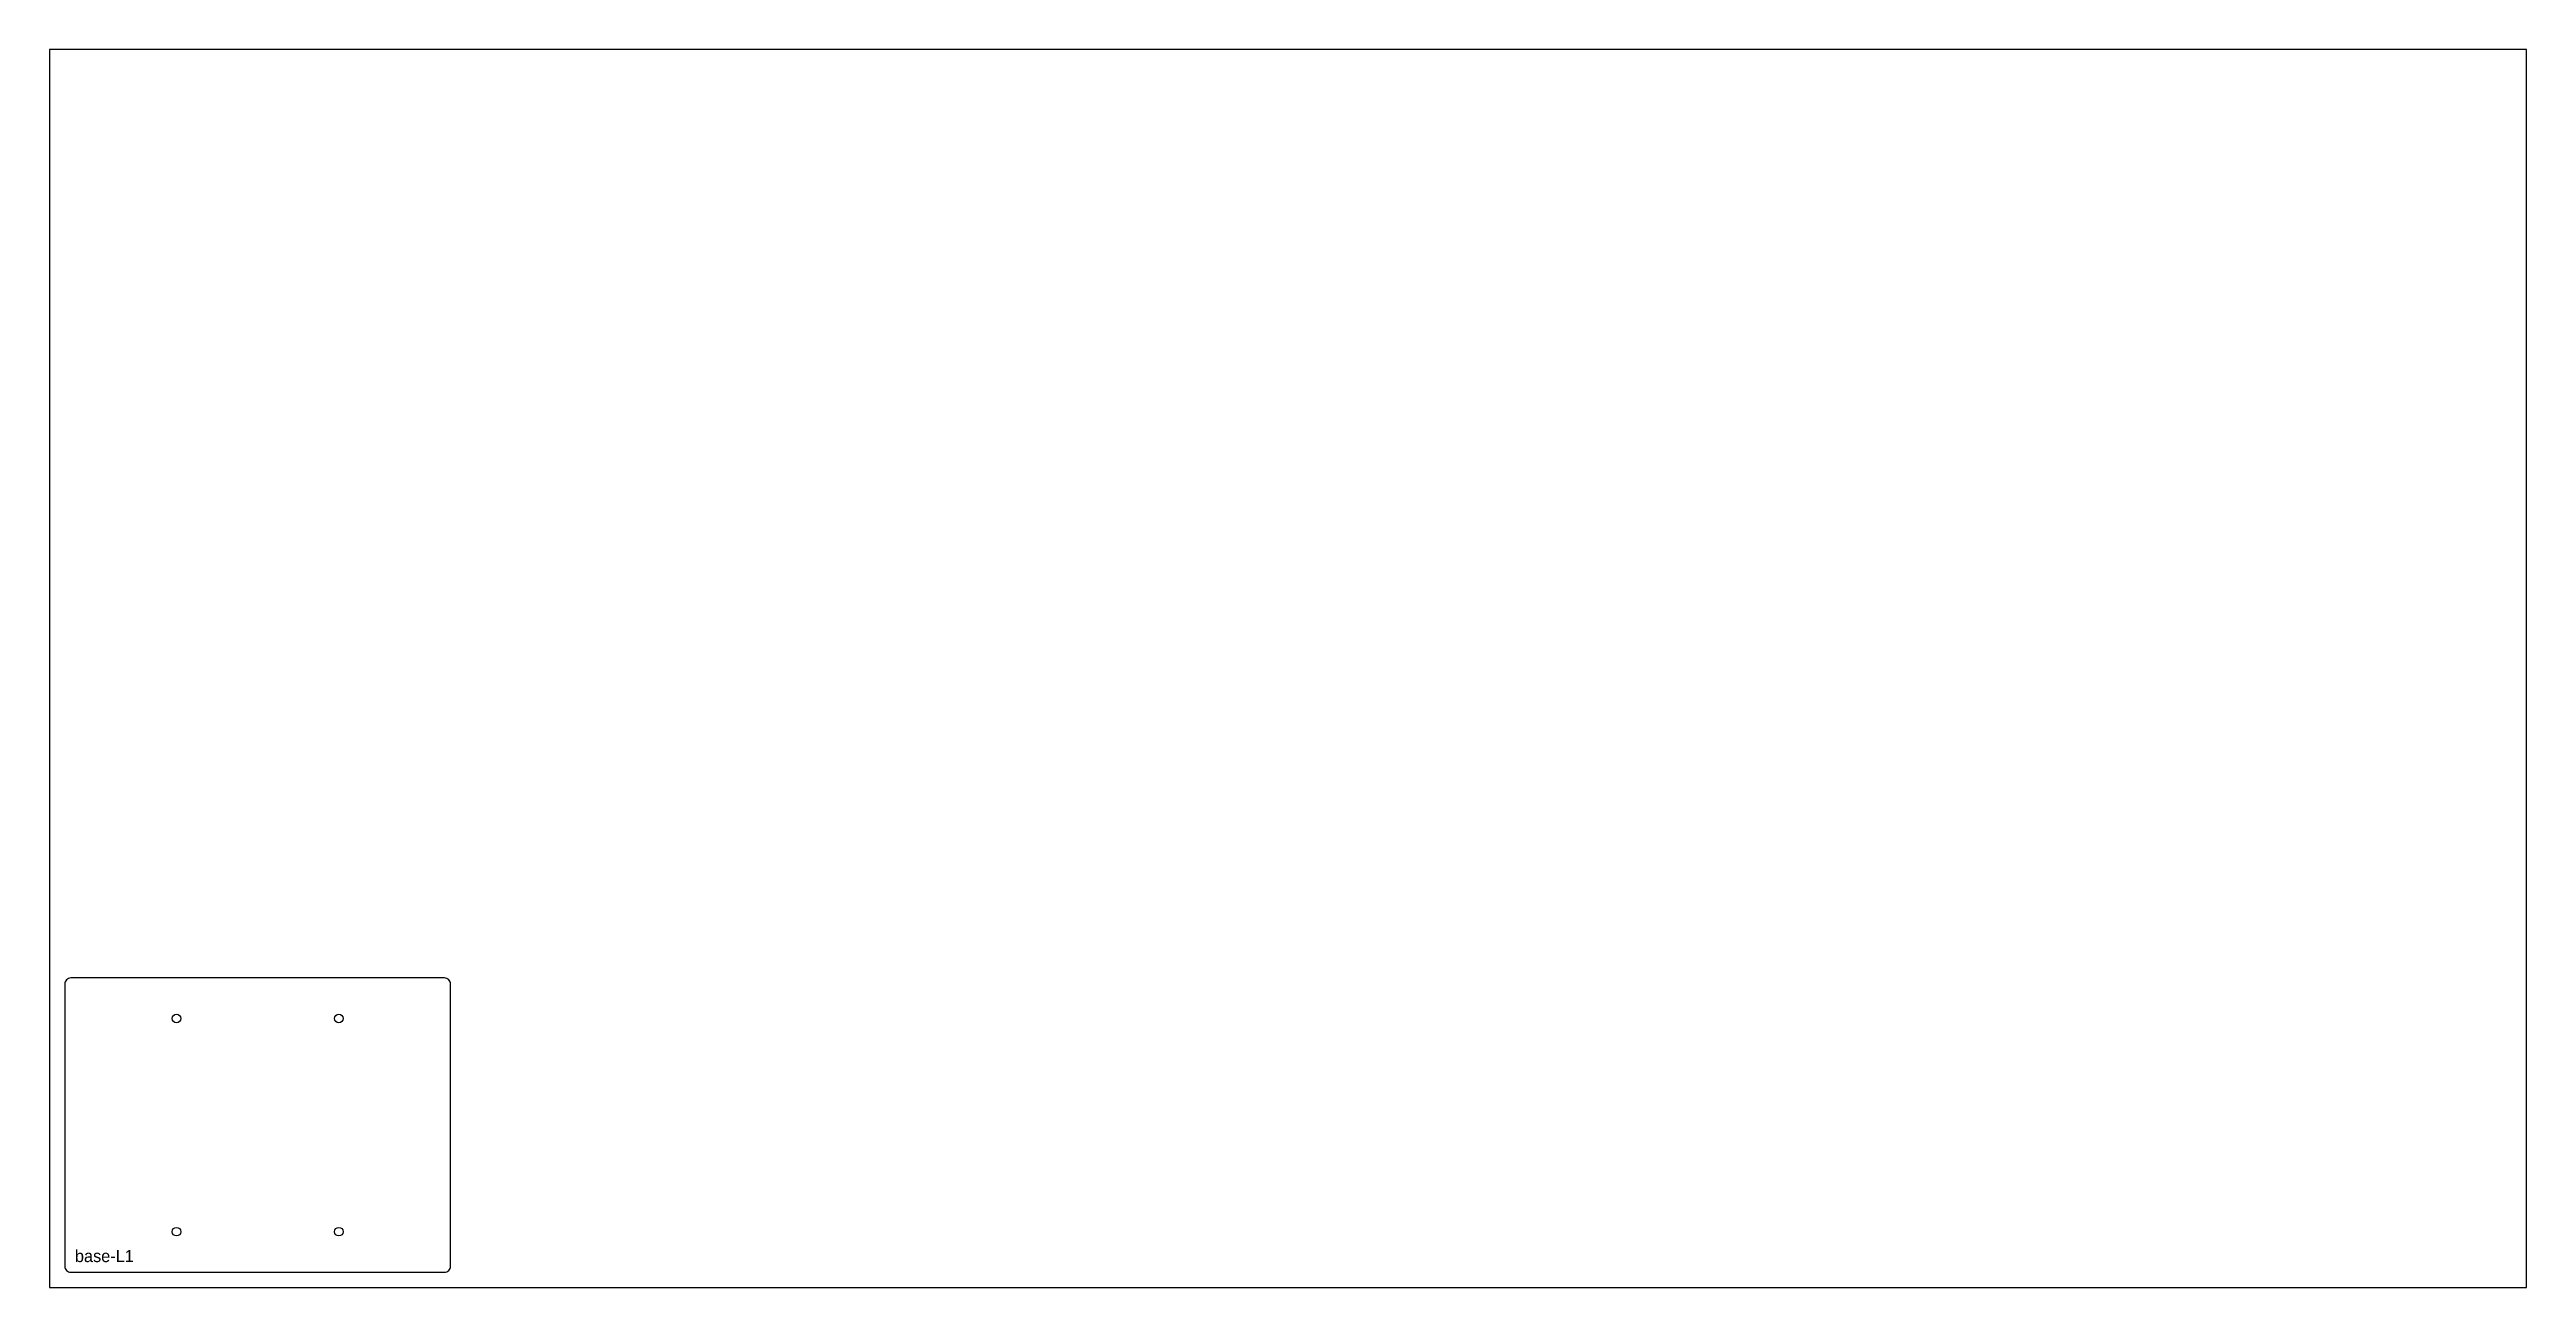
# Model space of a CAD drawing. Header units: millimetres. Extents: x 0 to 2440, y 0 to 1220.
import ezdxf

# ---------------------------------------------------------------- set-up
doc = ezdxf.new("R2010")
doc.units = ezdxf.units.MM
doc.layers.add('CUT_INSIDE', color=5, linetype='Continuous')
doc.layers.add('CUT_OUTSIDE', color=1, linetype='Continuous')

msp = doc.modelspace()

# ---------------------------------------------------------------- linework, layer by layer
at = {"layer": 'CUT_INSIDE'}
for centre in [(125, 265), (285, 265), (125, 55), (285, 55)]:
    msp.add_circle(centre, 4.25, dxfattribs=at)
at = {"layer": 'CUT_OUTSIDE'}
msp.add_lwpolyline([(395, 299), (394.9, 300.2), (394.5, 301.3), (394, 302.3), (393.2, 303.2), (392.3, 304), (391.3, 304.5), (390.2, 304.9), (389, 305), (21, 305), (19.8, 304.9), (18.7, 304.5), (17.7, 304), (16.8, 303.2), (16, 302.3), (15.5, 301.3), (15.1, 300.2), (15, 299), (15, 21), (15.1, 19.8), (15.5, 18.7), (16, 17.7), (16.8, 16.8), (17.7, 16), (18.7, 15.5), (19.8, 15.1), (21, 15), (389, 15), (390.2, 15.1), (391.3, 15.5), (392.3, 16), (393.2, 16.8), (394, 17.7), (394.5, 18.7), (394.9, 19.8), (395, 21), (395, 299)], close=True, dxfattribs=at)
at = {"layer": 'SHEET_EDGE'}
msp.add_lwpolyline([(0, 0), (2440, 0), (2440, 1220), (0, 1220)], close=True, dxfattribs=at)

# ---------------------------------------------------------------- texts
at = {"layer": 'NOTES'}
msp.add_text('base-L1', height=12, dxfattribs=at).set_placement((25, 25))

doc.saveas('drawing.dxf')
